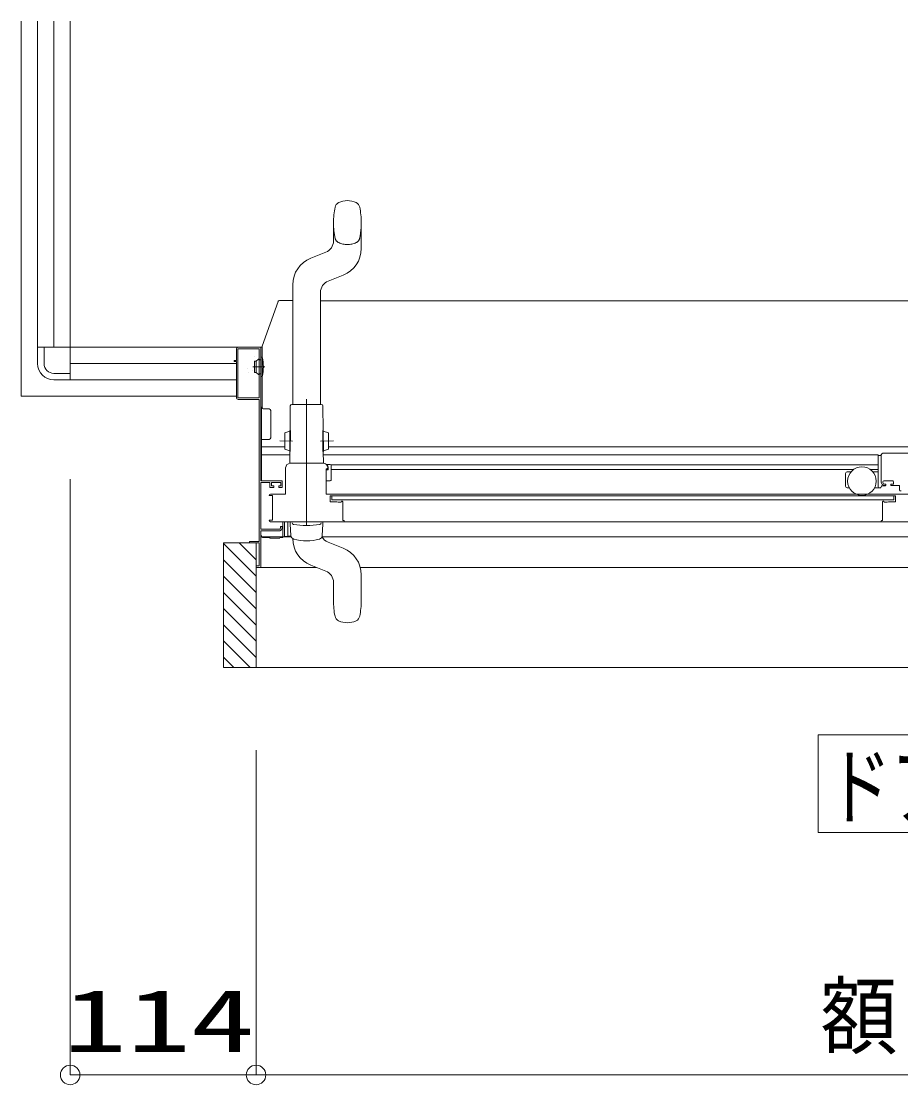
# Model space of a CAD drawing. Units: millimetres on the paper. Extents: x -305 to 305, y -152 to 152.
# Drawn here: x -28.93 to -1.96, y -110.05 to -77.43 of the extents above; entities that cross this region are included whole.
import ezdxf
from ezdxf.enums import TextEntityAlignment as Align

# ---------------------------------------------------------------- set-up
doc = ezdxf.new("R2010")
doc.units = ezdxf.units.MM
for name, pattern in [('DASHED2', [3, 2, -1]), ('LONG_CHAIN', [21, 18, -1, 1, -1]), ('LONG_DOUBLE_CHAIN', [21.8, 18, -1, 0.6, -0.6, 0.6, -1])]:
    doc.linetypes.add(name, pattern=pattern)
doc.layers.add('0-0_0', color=7, linetype='Continuous', lineweight=9)
doc.layers.add('0-1_VIEW0001', color=7, linetype='Continuous', lineweight=9)
doc.styles.add('ＭＳ ゴシック', font='')
doc.styles.get('ＭＳ ゴシック').set_extended_font_data('MS Gothic')

# ---------------------------------------------------------------- blocks, each defined once
blk = doc.blocks.new('_ORIGIN')
at = {"layer": '0-0_0'}
blk.add_line((0, 0), (-1, 0), dxfattribs=at)
blk.add_circle((0, 0), 0.5, dxfattribs=at)

msp = doc.modelspace()

# ---------------------------------------------------------------- linework, layer by layer
at = {"layer": '0-1_VIEW0001', "linetype": 'LONG_DOUBLE_CHAIN'}
for p, q in [((-28.934, -77.427), (-28.934, -88.927)), ((-21.464, -88.027), (-21.832, -88.027)), ((-22.334, -88.927), (-28.934, -88.927))]:
    msp.add_line(p, q, dxfattribs=at)
at = {"layer": '0-1_VIEW0001'}
for p, q in [((-28.434, -77.427), (-28.434, -87.427)), ((-28.434, -87.427), (-28.434, -77.427)), ((-27.934, -87.427), (-27.934, -77.427)), ((-27.434, -88.427), (-27.434, -77.427)), ((-21.549, -89.275), (-21.549, -87.392)), ((-28.034, -87.427), (-28.434, -87.427)), ((-28.434, -87.427), (-28.434, -87.927)), ((-28.434, -87.427), (-21.549, -87.427)), ((-28.234, -87.427), (-28.234, -87.927)), ((-22.334, -87.477), (-22.334, -87.827)), ((-22.289, -87.487), (-22.289, -88.967)), ((-21.549, -87.427), (-22.284, -87.427)), ((-21.649, -87.472), (-22.274, -87.472)), ((-21.634, -88.967), (-21.634, -87.487)), ((-21.584, -87.727), (-21.564, -87.727)), ((-21.547, -87.727), (-21.559, -87.727)), ((-27.434, -87.927), (-22.334, -87.927)), ((-27.434, -88.427), (-27.434, -88.027)), ((-22.334, -87.827), (-22.409, -87.827)), ((-22.334, -87.867), (-22.334, -88.977)), ((-21.784, -87.852), (-21.734, -87.852)), ((-21.784, -87.852), (-21.784, -88.202)), ((-21.734, -87.852), (-21.656, -87.792)), ((-21.734, -88.202), (-21.734, -87.852)), ((-21.599, -87.809), (-21.618, -87.809)), ((-27.934, -88.227), (-27.434, -88.227)), ((-21.784, -88.202), (-21.734, -88.202)), ((-21.734, -88.202), (-21.656, -88.261)), ((-21.599, -88.244), (-21.618, -88.244)), ((-21.584, -88.327), (-21.564, -88.327)), ((-27.434, -88.427), (-27.934, -88.427)), ((-22.334, -88.427), (-27.434, -88.427)), ((-27.434, -88.427), (-22.334, -88.427)), ((-22.274, -88.982), (-21.649, -88.982)), ((-21.562, -91.527), (-21.562, -89.255)), ((-21.499, -89.316), (-21.334, -89.316)), ((-21.284, -90.202), (-21.284, -89.365)), ((-21.562, -90.252), (-21.334, -90.252)), ((17.566, -90.677), (-2.509, -90.677)), ((-2.654, -91.712), (-2.654, -90.728)), ((-2.629, -90.742), (-2.584, -90.742)), ((-2.559, -91.567), (-2.559, -90.727)), ((-19.584, -91.167), (-19.584, -91.912)), ((-19.524, -91.187), (-19.584, -91.187)), ((-19.549, -91.152), (-19.569, -91.152)), ((-19.434, -91.172), (-3.406, -91.172)), ((-3.654, -91.687), (-3.654, -91.297)), ((-3.604, -91.247), (-3.486, -91.247)), ((-2.902, -91.172), (-2.659, -91.172)), ((-2.822, -91.247), (-2.654, -91.247)), ((-27.434, -91.467), (-27.434, -109.746)), ((-21.309, -91.577), (-21.309, -91.727)), ((-19.459, -91.524), (-19.584, -91.524)), ((-2.509, -91.552), (-2.509, -91.577)), ((-2.209, -91.527), (-2.484, -91.527)), ((-2.459, -91.627), (-2.429, -91.627)), ((-2.419, -91.637), (-2.419, -91.657)), ((-2.269, -91.657), (-2.269, -91.637)), ((-2.259, -91.627), (-2.199, -91.627)), ((-2.184, -91.612), (-2.184, -91.552)), ((-21.294, -91.927), (-20.834, -91.927)), ((-20.864, -91.932), (-20.864, -91.932)), ((-19.569, -91.927), (-1.309, -91.927)), ((-19.464, -91.982), (-19.464, -92.152)), ((-2.129, -91.982), (-19.464, -91.982)), ((-19.414, -92.107), (-19.414, -91.982)), ((-3.541, -91.737), (-3.604, -91.737)), ((-2.629, -91.737), (-2.768, -91.737)), ((-2.629, -91.737), (-2.589, -91.737)), ((-2.564, -91.712), (-2.564, -91.702)), ((-2.434, -91.677), (-2.539, -91.677)), ((-2.429, -91.667), (-2.459, -91.667)), ((-2.014, -91.667), (-2.259, -91.667)), ((-2.179, -92.107), (-2.179, -91.982)), ((-1.999, -91.807), (-1.999, -91.682)), ((-1.954, -91.832), (-1.974, -91.832)), ((-19.454, -92.162), (-19.274, -92.162)), ((-2.179, -92.107), (-19.414, -92.107)), ((-19.255, -92.165), (-19.217, -92.181)), ((-19.211, -92.182), (-19.139, -92.182)), ((-19.114, -92.157), (-19.114, -92.152)), ((-19.104, -92.142), (-19.103, -92.142)), ((-19.096, -92.144), (-19.081, -92.153)), ((-2.519, -92.165), (-2.519, -92.732)), ((-2.498, -92.144), (-2.512, -92.153)), ((-2.489, -92.142), (-2.49, -92.142)), ((-2.479, -92.157), (-2.479, -92.152)), ((-2.382, -92.182), (-2.454, -92.182)), ((-2.338, -92.165), (-2.376, -92.181)), ((-21.294, -92.777), (-0.609, -92.777)), ((-20.912, -92.777), (-20.912, -93.257)), ((-20.864, -93.212), (-20.864, -92.777)), ((-20.684, -92.852), (-20.684, -92.777)), ((-20.666, -93.199), (-20.684, -92.852)), ((-19.684, -92.852), (-19.702, -93.199)), ((-19.684, -92.777), (-19.684, -92.852)), ((-2.559, -92.752), (-2.559, -92.777)), ((-2.529, -92.742), (-2.549, -92.742)), ((-21.009, -93.002), (-21.584, -93.002)), ((-21.562, -93.232), (-21.562, -93.197)), ((-20.658, -93.237), (-21.559, -93.237)), ((-21.312, -93.257), (-21.537, -93.257)), ((-21.312, -93.277), (-21.312, -93.257)), ((-21.014, -93.277), (-21.312, -93.277)), ((-20.912, -93.257), (-21.009, -93.276)), ((-20.662, -93.224), (-20.764, -93.224)), ((36.566, -93.237), (-19.714, -93.237)), ((-22.734, -93.427), (-21.634, -93.427)), ((-22.734, -97.247), (-22.734, -93.427)), ((-21.734, -94.447), (-22.734, -93.447)), ((-21.734, -93.947), (-22.254, -93.427)), ((-21.919, -93.427), (-21.649, -93.427)), ((-21.734, -97.247), (-21.734, -93.427)), ((-21.634, -93.427), (-21.634, -94.127)), ((-19.794, -93.312), (-19.793, -93.313)), ((-19.062, -93.589), (-19.522, -93.407)), ((-21.734, -94.947), (-22.734, -93.947)), ((-21.634, -94.127), (-21.734, -94.127)), ((-21.734, -94.142), (-21.734, -94.162)), ((-21.734, -94.179), (-19.881, -94.179)), ((-19.596, -94.292), (-19.799, -94.212)), ((36.566, -94.177), (-18.539, -94.177)), ((-21.734, -95.447), (-22.734, -94.447)), ((-18.509, -95.202), (-18.509, -94.403)), ((-19.359, -94.641), (-19.359, -95.202)), ((-21.734, -95.947), (-22.734, -94.947)), ((-21.734, -96.442), (-22.734, -95.442)), ((-21.734, -96.937), (-22.734, -95.937)), ((-21.919, -97.247), (-22.734, -96.432)), ((-22.414, -97.247), (-22.734, -96.927)), ((37.741, -97.247), (-22.734, -97.247)), ((-4.497, -102.31), (-4.497, -99.31)), ((-4.497, -99.31), (19.503, -99.31)), ((-21.734, -99.787), (-21.734, -109.746)), ((-21.734, -99.787), (-21.734, -109.746)), ((-4.497, -102.31), (19.503, -102.31)), ((-26.834, -109.746), (-22.334, -109.746)), ((-21.134, -109.746), (36.161, -109.746))]:
    msp.add_line(p, q, dxfattribs=at)
at = {"layer": '0-1_VIEW0001', "color": 5}
for p, q in [((-19.358, -83.602), (-19.358, -84.163)), ((-18.508, -83.602), (-18.508, -84.401)), ((-20.055, -84.694), (-19.595, -84.512)), ((-19.521, -85.397), (-19.061, -85.215)), ((-20.608, -89.177), (-20.608, -85.508)), ((-19.758, -89.177), (-19.758, -85.746)), ((-21.549, -87.392), (-21.061, -86.025)), ((-21.014, -85.992), (-20.608, -85.992)), ((-19.758, -86.002), (15.681, -86.002)), ((-20.683, -89.227), (-20.69, -89.984)), ((-19.733, -89.177), (-20.633, -89.177)), ((-19.677, -89.977), (-19.683, -89.227)), ((-20.695, -90.002), (-20.851, -90.05)), ((-20.701, -90.619), (-20.695, -89.984)), ((-20.68, -89.984), (-20.695, -89.984)), ((-20.685, -90.619), (-20.68, -89.984)), ((-19.682, -90.627), (-19.687, -89.977)), ((-19.672, -89.977), (-19.687, -89.977)), ((-19.666, -90.627), (-19.672, -89.977)), ((-19.672, -90.002), (-19.516, -90.05)), ((-20.851, -90.05), (-20.855, -90.55)), ((-19.516, -90.05), (-19.512, -90.55)), ((-21.562, -90.477), (-20.854, -90.477)), ((-20.7, -90.602), (-20.855, -90.55)), ((-20.701, -90.619), (-20.685, -90.619)), ((-20.696, -90.619), (-20.699, -90.977)), ((-19.666, -90.627), (-19.682, -90.627)), ((-19.668, -90.977), (-19.671, -90.627)), ((-19.666, -90.602), (-19.512, -90.55)), ((-19.513, -90.477), (16.681, -90.477)), ((-20.697, -90.728), (-21.562, -90.728)), ((-20.682, -90.977), (-20.684, -90.977)), ((-20.684, -90.977), (-19.683, -90.977)), ((-2.659, -90.728), (-19.67, -90.728)), ((-20.834, -91.927), (-20.834, -91.127)), ((-19.459, -91.024), (-19.561, -91.024)), ((-19.534, -91.127), (-19.534, -91.137)), ((-19.524, -91.187), (-19.524, -91.127)), ((-2.659, -91.032), (-19.439, -91.032)), ((-19.434, -91.047), (-19.434, -91.502)), ((-19.798, -94.212), (-20.056, -94.11))]:
    msp.add_line(p, q, dxfattribs=at)
at = {"layer": '0-1_VIEW0001', "color": 2}
for p, q in [((-21.791, -87.704), (-21.79, -87.704)), ((-22.005, -88.064), (-22.005, -88.064)), ((-21.973, -88.195), (-21.972, -88.195)), ((-21.836, -88.146), (-21.835, -88.146))]:
    msp.add_line(p, q, dxfattribs=at)
at = {"layer": '0-1_VIEW0001', "color": 5, "linetype": 'LONG_CHAIN'}
for p, q in [((-20.183, -92.908), (-20.183, -89.016)), ((-20.183, -92.908), (-20.183, -89.016)), ((-20.183, -92.908), (-20.183, -89.189)), ((-20.183, -92.908), (-20.183, -89.189)), ((-20.614, -90.303), (-21.003, -90.299)), ((-19.753, -90.303), (-19.364, -90.299))]:
    msp.add_line(p, q, dxfattribs=at)
at = {"layer": '0-1_VIEW0001'}
for points in [[(-22.284, -87.427), (-22.319, -87.442), (-22.334, -87.477)], [(-21.309, -91.727), (-21.189, -91.727), (-21.189, -91.677), (-21.264, -91.677), (-21.264, -91.577), (-20.979, -91.577), (-20.979, -91.677), (-21.039, -91.677), (-21.039, -91.727), (-20.934, -91.727), (-20.934, -91.527), (-21.584, -91.527), (-21.584, -87.427)], [(-22.409, -87.827), (-22.409, -87.867), (-22.334, -87.867)], [(-22.334, -88.977), (-22.319, -89.012), (-22.284, -89.027)], [(-22.284, -89.027), (-21.639, -89.027), (-21.639, -93.387), (-21.934, -93.387), (-21.934, -93.427)], [(-21.499, -89.316), (-21.501, -89.315), (-21.509, -89.315), (-21.52, -89.313), (-21.532, -89.307), (-21.541, -89.298), (-21.548, -89.287), (-21.549, -89.279), (-21.549, -89.275)], [(-2.559, -90.727), (-2.544, -90.692), (-2.509, -90.677)], [(-19.569, -91.152), (-19.58, -91.156), (-19.584, -91.167)], [(-21.584, -93.002), (-21.584, -91.577), (-21.309, -91.577)], [(-2.459, -91.667), (-2.53, -91.638), (-2.559, -91.567)], [(-2.484, -91.527), (-2.502, -91.534), (-2.509, -91.552)], [(-2.509, -91.577), (-2.494, -91.612), (-2.459, -91.627)], [(-2.429, -91.627), (-2.422, -91.63), (-2.419, -91.637)], [(-2.419, -91.657), (-2.422, -91.664), (-2.429, -91.667)], [(-2.269, -91.637), (-2.266, -91.63), (-2.259, -91.627)], [(-2.259, -91.667), (-2.266, -91.664), (-2.269, -91.657)], [(-2.184, -91.552), (-2.191, -91.534), (-2.209, -91.527)], [(-2.199, -91.627), (-2.188, -91.623), (-2.184, -91.612)], [(-21.324, -91.977), (-21.331, -91.974), (-21.334, -91.967), (-21.322, -91.939), (-21.294, -91.927)], [(-21.324, -92.727), (-21.234, -92.727), (-21.234, -91.977), (-21.324, -91.977)], [(-19.584, -91.912), (-19.58, -91.923), (-19.569, -91.927)], [(-2.129, -91.982), (-2.129, -92.162), (-2.319, -92.162)], [(-1.999, -91.682), (-2.003, -91.671), (-2.014, -91.667)], [(-1.974, -91.832), (-1.992, -91.825), (-1.999, -91.807)], [(-19.464, -92.152), (-19.461, -92.159), (-19.454, -92.162)], [(-19.274, -92.162), (-19.264, -92.163), (-19.255, -92.165)], [(-19.217, -92.181), (-19.214, -92.182), (-19.211, -92.182)], [(-19.139, -92.182), (-19.121, -92.175), (-19.114, -92.157)], [(-19.114, -92.152), (-19.111, -92.145), (-19.104, -92.142)], [(-19.103, -92.142), (-19.099, -92.142), (-19.096, -92.144)], [(-19.081, -92.153), (-19.076, -92.158), (-19.074, -92.165)], [(-19.074, -92.165), (-19.074, -92.742), (-19.034, -92.742), (-19.034, -92.777)], [(-2.512, -92.153), (-2.517, -92.158), (-2.519, -92.165)], [(-2.49, -92.142), (-2.494, -92.142), (-2.498, -92.144)], [(-2.479, -92.152), (-2.482, -92.145), (-2.489, -92.142)], [(-2.454, -92.182), (-2.472, -92.175), (-2.479, -92.157)], [(-2.376, -92.181), (-2.379, -92.182), (-2.382, -92.182)], [(-2.319, -92.162), (-2.329, -92.163), (-2.338, -92.165)], [(-21.294, -92.777), (-21.322, -92.765), (-21.334, -92.737), (-21.331, -92.73), (-21.324, -92.727)], [(-20.934, -92.977), (-20.934, -92.927), (-20.984, -92.927), (-20.984, -92.977)], [(-20.764, -92.777), (-20.764, -93.227), (-20.849, -93.227)], [(-2.549, -92.742), (-2.556, -92.745), (-2.559, -92.752)], [(-2.519, -92.732), (-2.522, -92.739), (-2.529, -92.742)], [(-21.584, -94.179), (-21.584, -93.052), (-21.009, -93.052)], [(-21.009, -93.052), (-20.956, -93.03), (-20.934, -92.977)], [(-20.984, -92.977), (-20.991, -92.995), (-21.009, -93.002)]]:
    msp.add_lwpolyline(points, dxfattribs=at)
at = {"layer": '0-1_VIEW0001', "color": 5}
for points in [[(-20.834, -91.127), (-20.79, -91.021), (-20.684, -90.977)], [(-19.534, -91.137), (-19.538, -91.148), (-19.549, -91.152)]]:
    msp.add_lwpolyline(points, dxfattribs=at)
at = {"layer": '0-1_VIEW0001'}
msp.add_circle((-3.154, -91.532), 0.438, dxfattribs=at)
at = {"layer": '0-1_VIEW0001', "color": 5}
for centre, radius, start, end in [((-16.951, -83.602), 2.408, 168.6588, 180), ((-19.115, -83.168), 0.2, 115.34, 168.6588), ((-18.933, -83.552), 0.625, 64.66, 115.34), ((-18.751, -83.168), 0.2, 11.3412, 64.66), ((-20.916, -83.602), 2.408, 0, 11.3412), ((-19.733, -84.163), 0.375, 291.6036, 0), ((-19.383, -84.401), 0.875, 291.6036, 0), ((-19.733, -85.508), 0.875, 111.6036, 180), ((-19.383, -85.746), 0.375, 111.6036, 180), ((-21.014, -86.042), 0.05, 90, 160.3462), ((-20.633, -89.227), 0.05, 90, 180), ((-19.733, -89.227), 0.05, 0, 90), ((-19.684, -91.127), 0.15, 0, 90.452), ((-19.684, -91.127), 0.16, 0, 39.8384), ((-19.459, -91.049), 0.025, 0, 90), ((-19.459, -91.049), 0.025, 0, 90), ((-20.579, -92.811), 0.0485, 177.5028, 257.3444), ((-20.183, -90.573), 2.321, 259.9146, 280.0854), ((-19.788, -92.811), 0.0485, 282.6556, 2.4972), ((-19.733, -93.296), 0.875, 180, 248.3964)]:
    msp.add_arc(centre, radius, start, end, dxfattribs=at)
at = {"layer": '0-1_VIEW0001', "color": 5, "linetype": 'DASHED2'}
for centre, radius, start, end in [((-16.951, -83.602), 2.408, 180, 191.3412), ((-20.916, -83.602), 2.408, 348.6588, 0), ((-19.115, -84.036), 0.2, 191.3412, 244.66), ((-18.751, -84.036), 0.2, 295.34, 348.6588), ((-18.933, -83.652), 0.625, 244.66, 295.34)]:
    msp.add_arc(centre, radius, start, end, dxfattribs=at)
at = {"layer": '0-1_VIEW0001'}
for centre, radius, start, end in [((-22.274, -87.487), 0.015, 90, 180), ((-21.649, -87.487), 0.015, 0, 90), ((-21.564, -87.752), 0.025, 12.424, 90), ((-27.934, -87.927), 0.5, 180, 270), ((-27.934, -87.927), 0.3, 180, 270), ((-21.647, -87.804), 0.015, 19.4712, 127.1608), ((-21.618, -87.794), 0.015, 199.4712, 270), ((-21.599, -87.794), 0.015, 270, 0), ((-22.812, -88.027), 1.303, 347.576, 12.424), ((-21.647, -88.249), 0.015, 232.8391, 340.5288), ((-21.618, -88.259), 0.015, 90, 160.5288), ((-21.599, -88.259), 0.015, 0, 90), ((-21.564, -88.302), 0.025, 270, 347.576), ((-22.274, -88.967), 0.015, 180, 270), ((-21.649, -88.967), 0.015, 270, 0), ((-21.334, -89.366), 0.05, 0, 90), ((-21.334, -90.202), 0.05, 270, 0), ((-2.629, -90.767), 0.025, 90, 180), ((-2.584, -90.727), 0.015, 270, 0), ((-3.604, -91.297), 0.05, 90, 180), ((-19.459, -91.499), 0.025, 270, 0), ((-19.459, -91.499), 0.025, 270, 0), ((-3.604, -91.687), 0.05, 180, 270), ((-2.629, -91.712), 0.025, 180, 270), ((-2.589, -91.712), 0.025, 270, 0), ((-2.539, -91.702), 0.025, 90, 180), ((-21.537, -93.232), 0.025, 180, 270), ((-21.014, -93.252), 0.025, 270, 281.3099), ((-20.849, -93.212), 0.015, 180, 270), ((-20.541, -93.193), 0.125, 183.0011, 254.0538), ((-19.827, -93.193), 0.125, 285.9428, 356.999), ((-19.384, -93.058), 0.375, 209.104, 248.3964), ((-20.184, -91.946), 1.421, 254.017, 285.9811), ((-19.384, -94.403), 0.875, 0, 68.3964), ((-19.734, -94.641), 0.375, 0, 68.3964), ((-16.952, -95.202), 2.408, 180, 191.3412), ((-20.917, -95.202), 2.408, 348.6588, 0), ((-19.116, -95.636), 0.2, 191.3412, 244.66), ((-18.934, -95.252), 0.625, 244.66, 295.34), ((-18.752, -95.636), 0.2, 295.34, 348.6588)]:
    msp.add_arc(centre, radius, start, end, dxfattribs=at)
at = {"layer": '0-1_VIEW0001', "color": 2}
msp.add_arc((-20.183, -90.573), 2.321, 259.9146, 280.0854, dxfattribs=at)

# ---------------------------------------------------------------- block references
at = {"layer": '0-1_VIEW0001', "xscale": 0.6, "yscale": 0.6, "rotation": 180}
for p in [(-27.434, -109.746), (-21.734, -109.746)]:
    msp.add_blockref('_ORIGIN', p, dxfattribs=at)
at = {"layer": '0-1_VIEW0001', "xscale": 0.6, "yscale": 0.6}
msp.add_blockref('_ORIGIN', (-21.734, -109.746), dxfattribs=at)

# ---------------------------------------------------------------- texts
at = {"layer": '0-1_VIEW0001', "style": 'ＭＳ ゴシック'}
for s, width, p in [('ドア位置ＡＬ\u3000１００移動', 0.75, (-4.211, -102.429)), ('額', 0.9, (-4.425, -109.48)), ('114', 1.5, (-27.655, -109.616))]:
    msp.add_text(s, height=1.921, dxfattribs=dict(at, width=width)).set_placement(p, align=Align.BOTTOM_LEFT)

doc.saveas('drawing.dxf')
